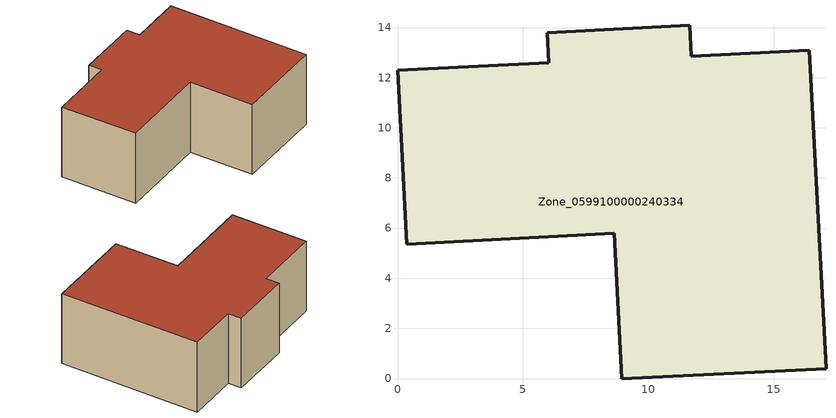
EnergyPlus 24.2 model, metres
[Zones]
Zone_0599100000240334
 floor ground (C_G): 0.37,5.36 0,12.29 6.04,12.6 5.98,13.79 11.66,14.08 11.72,12.85 16.42,13.09 17.09,0.38 8.94,0 8.64,5.79 z0
 wall outside (C_F): 11.72,12.85 11.66,14.08 5.98,13.79 6.04,12.6 0,12.29 0.37,5.36 8.64,5.79 8.94,0 17.09,0.38 16.42,13.09 11.72,12.85 z0:6.8
 roof outside (C_R): 8.64,5.79 8.94,0 17.09,0.38 16.42,13.09 11.72,12.85 11.66,14.08 5.98,13.79 6.04,12.6 0,12.29 0.37,5.36 z6.8
[BUILDING]
Pand.0599100000240334: North Axis=0; Terrain=City; Loads Convergence Tolerance Value=0.04; Temperature Convergence Tolerance Value=0.4; Solar Distribution=FullExterior; Maximum Number of Warmup Days=25; Minimum Number of Warmup Days=1
[Site:Location]
Rotterdam.The.Hague.AP_ZH_NLD Design_Conditions: Latitude=51.96; Longitude=4.45; Time Zone=1; Elevation=-4.5
[SITE:GROUNDTEMPERATURE:BUILDINGSURFACE]
18, 18, 18, 18, 18, 18, 18, 18, 18, 18, 18, 18
[MATERIAL] Thermal Absorptance=0.9; Solar Absorptance=0.7; Visible Absorptance=0.7
Name | Roughness | Thickness | Conductivity | Density | Specific Heat
G.D.1975-1991 | MediumSmooth | 0.15 | 0.288461 | 540 | 1210
F.D.1975-1991 | Rough | 0.3 | 0.230769 | 1920 | 840
R.D.1975-1991 | MediumRough | 0.2 | 0.153846 | 1500 | 1000
[CONSTRUCTION]
C_G: G.D.1975-1991
C_F: F.D.1975-1991
C_R: R.D.1975-1991
[ZONE]
Zone_0599100000240334: Type=1; Multiplier=1; Ceiling Height=Autocalculate; Volume=Autocalculate; Floor Area=autocalculate; Part of Total Floor Area=Yes
[ZONEINFILTRATION:DESIGNFLOWRATE]
Infil_Zone_0599100000240334: Zone or ZoneList or Space or SpaceList=Zone_0599100000240334; Schedule=AlwaysOn; Design Flow Rate Calculation Method=Flow/Area; Flow Rate per Floor Area=0.0042; Constant Term Coefficient=1; Temperature Term Coefficient=0; Velocity Term Coefficient=0; Velocity Squared Term Coefficient=0
[HVACTEMPLATE:ZONE:IDEALLOADSAIRSYSTEM]
Zone_0599100000240334: Maximum Heating Supply Air Temperature=50; Minimum Cooling Supply Air Temperature=13; Maximum Heating Supply Air Humidity Ratio=0.0156; Minimum Cooling Supply Air Humidity Ratio=0.0077; Heating Limit=NoLimit; Cooling Limit=NoLimit; Dehumidification Control Type=ConstantSensibleHeatRatio; Cooling Sensible Heat Ratio=0.7; Dehumidification Setpoint=60; Humidification Control Type=None; Humidification Setpoint=30; Outdoor Air Method=None; Outdoor Air Flow Rate per Person=0.00944; Outdoor Air Flow Rate per Zone Floor Area=0; Outdoor Air Flow Rate per Zone=0; Demand Controlled Ventilation Type=None; Outdoor Air Economizer Type=NoEconomizer; Heat Recovery Type=None; Sensible Heat Recovery Effectiveness=0.7; Latent Heat Recovery Effectiveness=0.65
[ZONECONTROL:THERMOSTAT]
ThermostatControl_Zone_0599100000240334: Zone or ZoneList=Zone_0599100000240334; Control Type Schedule=DualSetpointControlType; Control 1=Thermostat_Zone_0599100000240334; Temperature Difference Between Cutout And Setpoint=0
[THERMOSTATSETPOINT:DUALSETPOINT]
Thermostat_Zone_0599100000240334: Heating Setpoint Temperature Schedule=HeatingSetpoint_Zone_0599100000240334; Cooling Setpoint Temperature Schedule=CoolingSetpoint_Zone_0599100000240334
[SCHEDULE:COMPACT]
HeatingSetpoint_Zone_0599100000240334: Through: 12/31, For: AllDays, Until: 24:00, 21
CoolingSetpoint_Zone_0599100000240334: Through: 12/31, For: AllDays, Until: 24:00, 24
DualSetpointControlType: Through: 12/31, For: AllDays, Until: 24:00, 4
AlwaysOn: Through: 12/31, For: AllDays, Until: 24:00, 1
